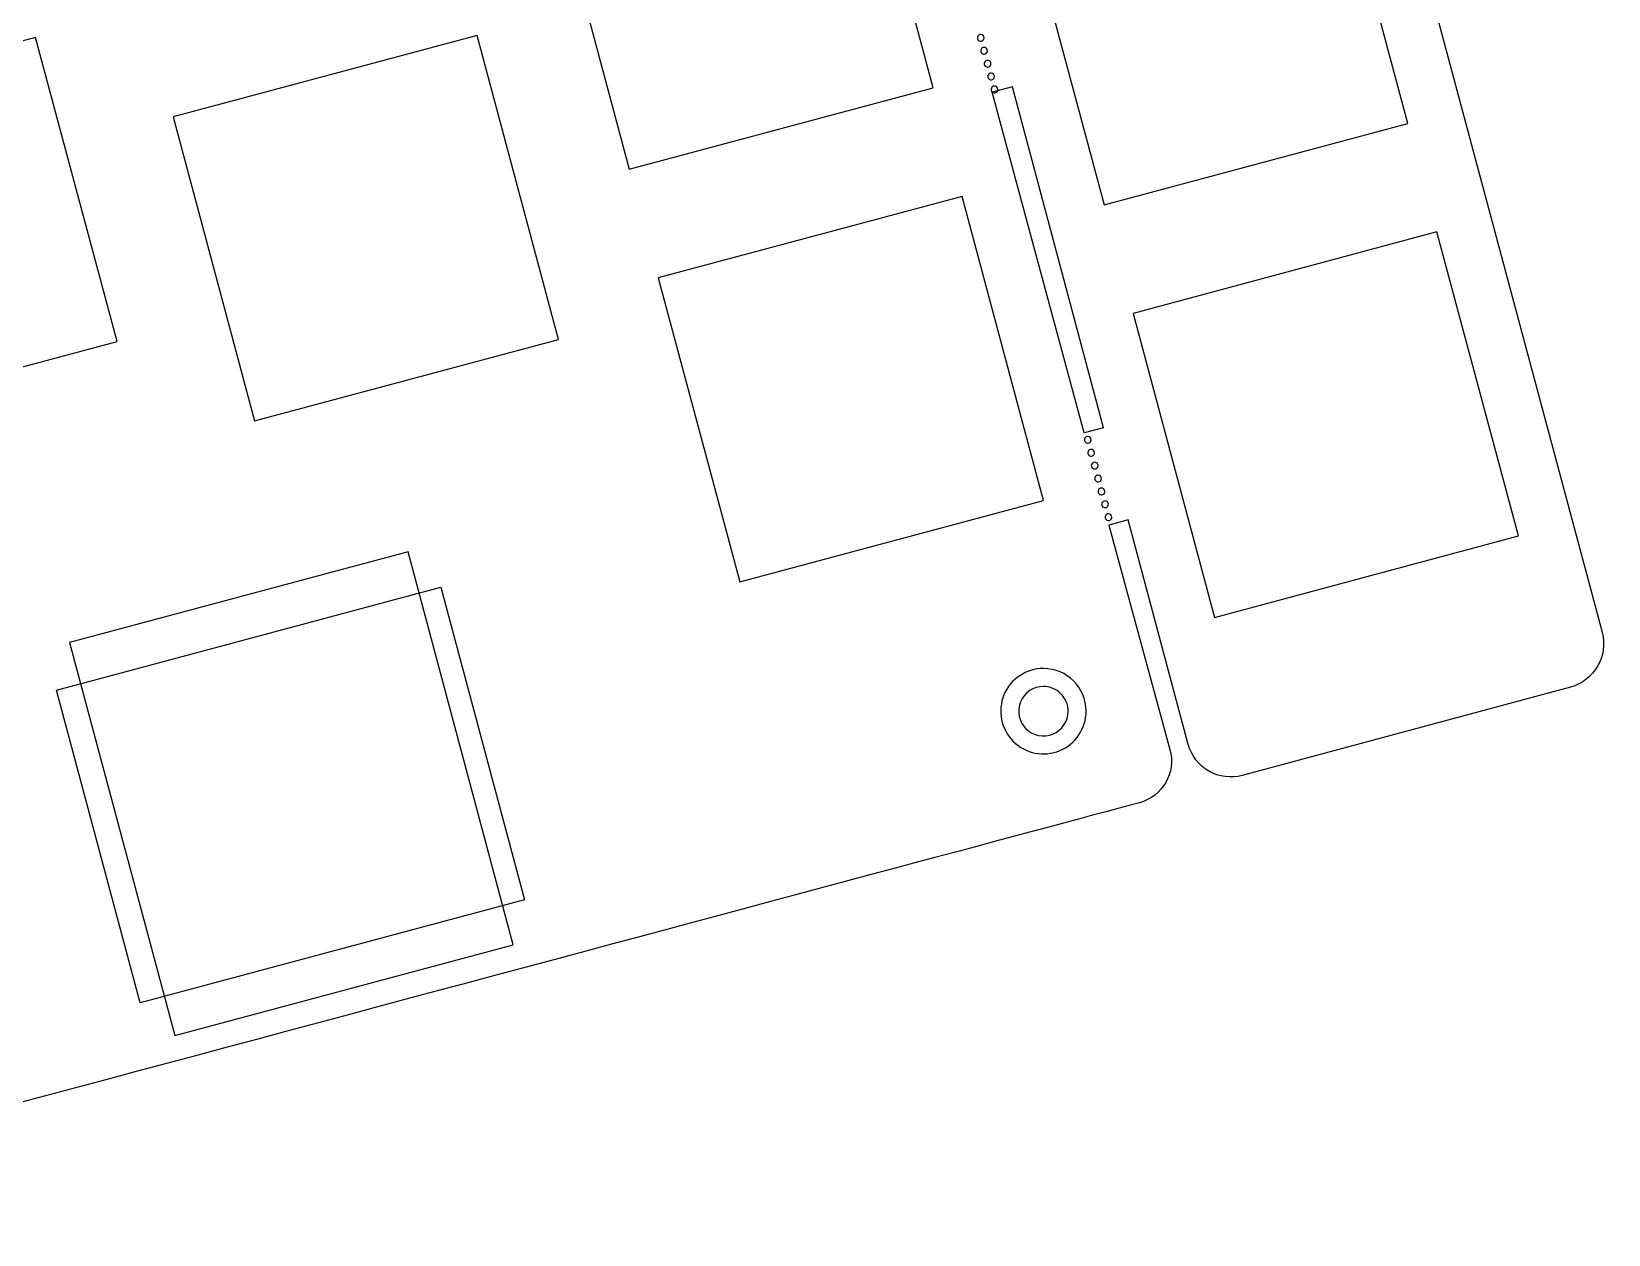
# Model space of a CAD drawing. Extents: x 0 to 291, y -112 to -1.
# Drawn here: x 221.1 to 291.3, y -93.2 to -39.7 of the extents above; entities that cross this region are included whole.
import ezdxf

# ---------------------------------------------------------------- set-up
doc = ezdxf.new("R2010")
doc.units = 0
doc.layers.get('0').update_dxf_attribs({"linetype": 'CONTINUOUS'})

msp = doc.modelspace()

# ---------------------------------------------------------------- linework, layer by layer
at = {"color": 7}
for points in [[(276.223046, -11.168674), (291.028249, -66.378744)], [(264.78962, -42.113356), (263.893, -42.353605)], [(267.985313, -57.506448), (263.893, -42.353605)], [(268.847207, -57.275507), (264.789616, -42.113361)], [(268.84721, -57.275499), (267.985314, -57.50645)], [(269.078184, -61.610812), (271.798699, -71.588138)], [(269.941436, -61.378434), (269.078859, -61.609555)], [(272.617037, -71.363274), (269.941782, -61.37967)], [(289.61984, -68.821206), (275.017387, -72.747687)]]:
    msp.add_lwpolyline(points, dxfattribs=at)
for points in [[(257.635085, -28.632753), (244.112148, -32.256214), (247.735608, -45.779151), (261.258545, -42.15569)], [(278.7653, -30.217853), (265.242363, -33.841314), (268.865824, -47.364251), (282.388761, -43.74079)], [(221.318204, -39.916743), (207.795267, -43.540204), (211.418728, -57.063141), (224.941665, -53.43968)], [(240.964852, -39.828816), (227.441915, -43.452277), (231.065376, -56.975214), (244.588313, -53.351753)], [(263.377894, -39.784457)], [(263.377894, -39.784458)], [(263.377894, -39.784458)], [(263.377894, -39.784458)], [(263.377894, -39.784458)], [(263.531567, -40.357974)], [(263.531567, -40.357975)], [(263.531567, -40.357975)], [(263.531567, -40.357975)], [(263.531567, -40.357975)], [(263.685241, -40.931491)], [(263.685241, -40.931492)], [(263.685241, -40.931492)], [(263.685241, -40.931492)], [(263.685241, -40.931492)], [(263.838915, -41.505009)], [(263.838915, -41.50501)], [(263.838915, -41.50501)], [(263.838915, -41.50501)], [(263.838915, -41.50501)], [(263.992588, -42.078526)], [(263.992588, -42.078527)], [(263.992588, -42.078527)], [(263.992588, -42.078527)], [(263.992588, -42.078527)], [(262.552646, -46.985316), (249.029709, -50.608776), (252.65317, -64.131713), (266.176107, -60.508253)], [(283.682852, -48.570402), (270.159915, -52.193862), (273.783375, -65.716799), (287.306312, -62.093339)], [(268.140538, -57.667389)], [(268.140538, -57.667389)], [(268.140538, -57.667389)], [(268.140538, -57.667389)], [(268.140538, -57.667389)], [(268.294211, -58.240906)], [(268.294211, -58.240906)], [(268.294211, -58.240906)], [(268.294211, -58.240906)], [(268.294211, -58.240906)], [(268.447885, -58.814424)], [(268.447885, -58.814424)], [(268.447885, -58.814424)], [(268.447885, -58.814424)], [(268.447885, -58.814424)], [(268.601558, -59.387941)], [(268.601558, -59.387941)], [(268.601558, -59.387941)], [(268.601558, -59.387941)], [(268.601558, -59.387941)], [(268.755232, -59.961458)], [(268.755232, -59.961458)], [(268.755232, -59.961458)], [(268.755232, -59.961458)], [(268.755232, -59.961458)], [(268.908906, -60.534976)], [(268.908906, -60.534976)], [(268.908906, -60.534976)], [(268.908906, -60.534976)], [(268.908906, -60.534976)], [(269.062579, -61.108493)], [(269.062579, -61.108493)], [(269.062579, -61.108493)], [(269.062579, -61.108493)], [(269.062579, -61.108493)], [(227.507729, -84.320352), (242.576146, -80.282783), (237.891529, -62.799556), (222.823113, -66.837125)], [(222.252352, -68.957082), (239.349208, -64.375993), (243.076196, -78.2853), (225.979339, -82.866389)], [(266.168893, -67.987492)], [(266.168893, -68.787491)]]:
    msp.add_lwpolyline(points, close=True, dxfattribs=at)
for points in [[(263.239312, -39.877055), (263.216095, -39.933106), (263.228929, -39.997623), (263.271828, -40.040523)], [(263.239312, -39.877055), (263.216095, -39.933106), (263.228928, -39.997623), (263.271828, -40.040523)], [(263.239312, -39.877055), (263.216095, -39.933106), (263.228929, -39.997623), (263.271828, -40.040523)], [(263.239312, -39.877055), (263.216095, -39.933106), (263.228929, -39.997623), (263.271828, -40.040523)], [(263.239312, -39.877055), (263.216095, -39.933106), (263.228929, -39.997623), (263.271828, -40.040523)], [(263.377894, -39.784457), (263.317224, -39.784457), (263.262529, -39.821004), (263.239312, -39.877055)], [(263.377894, -39.784458), (263.317225, -39.784458), (263.262529, -39.821004), (263.239312, -39.877055)], [(263.377894, -39.784458), (263.317225, -39.784458), (263.262529, -39.821004), (263.239312, -39.877055)], [(263.377894, -39.784458), (263.317225, -39.784458), (263.262529, -39.821004), (263.239312, -39.877055)], [(263.377894, -39.784458), (263.317225, -39.784458), (263.262529, -39.821004), (263.239312, -39.877055)], [(263.483959, -39.828391), (263.455829, -39.800261), (263.417676, -39.784457), (263.377894, -39.784457)], [(263.483959, -39.828392), (263.455829, -39.800261), (263.417676, -39.784458), (263.377894, -39.784458)], [(263.483959, -39.828392), (263.455829, -39.800261), (263.417676, -39.784458), (263.377894, -39.784458)], [(263.483959, -39.828392), (263.455829, -39.800261), (263.417676, -39.784458), (263.377894, -39.784458)], [(263.483959, -39.828392), (263.455829, -39.800261), (263.417676, -39.784458), (263.377894, -39.784458)], [(263.435296, -40.073038), (263.491347, -40.049821), (263.527893, -39.995126), (263.527893, -39.934457)], [(263.435296, -40.073039), (263.491347, -40.049822), (263.527893, -39.995126), (263.527893, -39.934457)], [(263.435296, -40.073038), (263.491347, -40.049821), (263.527893, -39.995126), (263.527893, -39.934457)], [(263.435296, -40.073038), (263.491347, -40.049821), (263.527893, -39.995126), (263.527893, -39.934457)], [(263.435296, -40.073038), (263.491347, -40.049821), (263.527893, -39.995126), (263.527893, -39.934457)], [(263.527893, -39.934457), (263.527893, -39.894675), (263.51209, -39.856522), (263.483959, -39.828391)], [(263.527893, -39.934457), (263.527893, -39.894675), (263.512089, -39.856522), (263.483959, -39.828392)], [(263.527893, -39.934457), (263.527893, -39.894675), (263.512089, -39.856522), (263.483959, -39.828392)], [(263.527893, -39.934457), (263.527893, -39.894675), (263.512089, -39.856522), (263.483959, -39.828392)], [(263.527893, -39.934457), (263.527893, -39.894675), (263.512089, -39.856522), (263.483959, -39.828392)], [(263.271828, -40.040523), (263.314728, -40.083422), (263.379245, -40.096255), (263.435296, -40.073038)], [(263.271828, -40.040523), (263.314727, -40.083423), (263.379245, -40.096256), (263.435296, -40.073039)], [(263.271828, -40.040523), (263.314728, -40.083422), (263.379245, -40.096255), (263.435296, -40.073038)], [(263.271828, -40.040523), (263.314728, -40.083422), (263.379245, -40.096255), (263.435296, -40.073038)], [(263.271828, -40.040523), (263.314728, -40.083422), (263.379245, -40.096255), (263.435296, -40.073038)], [(263.392986, -40.450572), (263.369769, -40.506623), (263.382602, -40.57114), (263.425502, -40.61404)], [(263.392986, -40.450572), (263.369769, -40.506623), (263.382602, -40.57114), (263.425502, -40.61404)], [(263.392986, -40.450572), (263.369769, -40.506623), (263.382602, -40.57114), (263.425502, -40.61404)], [(263.392986, -40.450572), (263.369769, -40.506623), (263.382602, -40.57114), (263.425502, -40.61404)], [(263.392986, -40.450572), (263.369769, -40.506623), (263.382602, -40.57114), (263.425502, -40.61404)], [(263.531567, -40.357974), (263.470898, -40.357974), (263.416203, -40.394521), (263.392986, -40.450572)], [(263.531567, -40.357975), (263.470898, -40.357975), (263.416203, -40.394521), (263.392986, -40.450572)], [(263.531567, -40.357975), (263.470898, -40.357975), (263.416203, -40.394521), (263.392986, -40.450572)], [(263.531567, -40.357975), (263.470898, -40.357975), (263.416203, -40.394521), (263.392986, -40.450572)], [(263.531567, -40.357975), (263.470898, -40.357975), (263.416203, -40.394521), (263.392986, -40.450572)], [(263.425502, -40.61404), (263.468401, -40.656939), (263.532919, -40.669772), (263.58897, -40.646555)], [(263.425502, -40.61404), (263.468401, -40.65694), (263.532919, -40.669773), (263.58897, -40.646556)], [(263.425502, -40.61404), (263.468401, -40.656939), (263.532919, -40.669772), (263.58897, -40.646555)], [(263.425502, -40.61404), (263.468401, -40.656939), (263.532919, -40.669772), (263.58897, -40.646555)], [(263.425502, -40.61404), (263.468401, -40.656939), (263.532919, -40.669772), (263.58897, -40.646555)], [(263.637633, -40.401908), (263.609503, -40.373778), (263.57135, -40.357974), (263.531567, -40.357974)], [(263.637633, -40.401909), (263.609502, -40.373778), (263.57135, -40.357975), (263.531567, -40.357975)], [(263.637633, -40.401909), (263.609502, -40.373778), (263.57135, -40.357975), (263.531567, -40.357975)], [(263.637633, -40.401909), (263.609502, -40.373778), (263.57135, -40.357975), (263.531567, -40.357975)], [(263.637633, -40.401909), (263.609502, -40.373778), (263.57135, -40.357975), (263.531567, -40.357975)], [(263.58897, -40.646555), (263.64502, -40.623338), (263.681567, -40.568643), (263.681567, -40.507974)], [(263.58897, -40.646556), (263.645021, -40.623339), (263.681567, -40.568643), (263.681567, -40.507974)], [(263.58897, -40.646555), (263.64502, -40.623338), (263.681567, -40.568643), (263.681567, -40.507974)], [(263.58897, -40.646555), (263.64502, -40.623338), (263.681567, -40.568643), (263.681567, -40.507974)], [(263.58897, -40.646555), (263.64502, -40.623338), (263.681567, -40.568643), (263.681567, -40.507974)], [(263.681567, -40.507974), (263.681567, -40.468192), (263.665764, -40.430039), (263.637633, -40.401908)], [(263.681567, -40.507974), (263.681567, -40.468192), (263.665763, -40.430039), (263.637633, -40.401909)], [(263.681567, -40.507974), (263.681567, -40.468192), (263.665763, -40.430039), (263.637633, -40.401909)], [(263.681567, -40.507974), (263.681567, -40.468192), (263.665763, -40.430039), (263.637633, -40.401909)], [(263.681567, -40.507974), (263.681567, -40.468192), (263.665763, -40.430039), (263.637633, -40.401909)], [(263.546659, -41.024089), (263.523442, -41.08014), (263.536276, -41.144657), (263.579175, -41.187557)], [(263.54666, -41.024089), (263.523443, -41.08014), (263.536276, -41.144657), (263.579176, -41.187557)], [(263.54666, -41.024089), (263.523443, -41.08014), (263.536276, -41.144657), (263.579176, -41.187557)], [(263.54666, -41.024089), (263.523443, -41.08014), (263.536276, -41.144657), (263.579176, -41.187557)], [(263.54666, -41.024089), (263.523443, -41.08014), (263.536276, -41.144657), (263.579176, -41.187557)], [(263.685241, -40.931491), (263.624572, -40.931491), (263.569876, -40.968038), (263.546659, -41.024089)], [(263.685241, -40.931492), (263.624572, -40.931492), (263.569877, -40.968038), (263.54666, -41.024089)], [(263.685241, -40.931492), (263.624572, -40.931492), (263.569877, -40.968038), (263.54666, -41.024089)], [(263.685241, -40.931492), (263.624572, -40.931492), (263.569877, -40.968038), (263.54666, -41.024089)], [(263.685241, -40.931492), (263.624572, -40.931492), (263.569877, -40.968038), (263.54666, -41.024089)], [(263.579175, -41.187557), (263.622075, -41.230457), (263.686592, -41.24329), (263.742643, -41.220073)], [(263.579176, -41.187557), (263.622075, -41.230456), (263.686592, -41.243289), (263.742643, -41.220072)], [(263.579176, -41.187557), (263.622075, -41.230456), (263.686592, -41.243289), (263.742643, -41.220072)], [(263.579176, -41.187557), (263.622075, -41.230456), (263.686592, -41.243289), (263.742643, -41.220072)], [(263.579176, -41.187557), (263.622075, -41.230456), (263.686592, -41.243289), (263.742643, -41.220072)], [(263.791307, -40.975425), (263.763176, -40.947295), (263.725023, -40.931491), (263.685241, -40.931491)], [(263.791307, -40.975426), (263.763176, -40.947295), (263.725023, -40.931492), (263.685241, -40.931492)], [(263.791307, -40.975426), (263.763176, -40.947295), (263.725023, -40.931492), (263.685241, -40.931492)], [(263.791307, -40.975426), (263.763176, -40.947295), (263.725023, -40.931492), (263.685241, -40.931492)], [(263.791307, -40.975426), (263.763176, -40.947295), (263.725023, -40.931492), (263.685241, -40.931492)], [(263.742643, -41.220072), (263.798694, -41.196855), (263.83524, -41.14216), (263.83524, -41.081491)], [(263.742643, -41.220073), (263.798695, -41.196856), (263.835241, -41.14216), (263.835241, -41.081491)], [(263.742643, -41.220072), (263.798694, -41.196855), (263.83524, -41.14216), (263.83524, -41.081491)], [(263.742643, -41.220072), (263.798694, -41.196855), (263.83524, -41.14216), (263.83524, -41.081491)], [(263.742643, -41.220072), (263.798694, -41.196855), (263.83524, -41.14216), (263.83524, -41.081491)], [(263.835241, -41.081491), (263.835241, -41.041709), (263.819437, -41.003556), (263.791307, -40.975425)], [(263.83524, -41.081491), (263.83524, -41.041709), (263.819437, -41.003556), (263.791307, -40.975426)], [(263.83524, -41.081491), (263.83524, -41.041709), (263.819437, -41.003556), (263.791307, -40.975426)], [(263.83524, -41.081491), (263.83524, -41.041709), (263.819437, -41.003556), (263.791307, -40.975426)], [(263.83524, -41.081491), (263.83524, -41.041709), (263.819437, -41.003556), (263.791307, -40.975426)], [(263.700333, -41.597607), (263.677116, -41.653658), (263.689949, -41.718175), (263.732849, -41.761075)], [(263.700334, -41.597607), (263.677117, -41.653658), (263.68995, -41.718175), (263.732849, -41.761075)], [(263.700334, -41.597607), (263.677117, -41.653658), (263.68995, -41.718175), (263.732849, -41.761075)], [(263.700334, -41.597607), (263.677117, -41.653658), (263.68995, -41.718175), (263.732849, -41.761075)], [(263.700334, -41.597607), (263.677117, -41.653658), (263.68995, -41.718175), (263.732849, -41.761075)], [(263.838915, -41.505009), (263.778246, -41.505009), (263.72355, -41.541556), (263.700333, -41.597607)], [(263.838915, -41.50501), (263.778246, -41.50501), (263.723551, -41.541556), (263.700334, -41.597607)], [(263.838915, -41.50501), (263.778246, -41.50501), (263.723551, -41.541556), (263.700334, -41.597607)], [(263.838915, -41.50501), (263.778246, -41.50501), (263.723551, -41.541556), (263.700334, -41.597607)], [(263.838915, -41.50501), (263.778246, -41.50501), (263.723551, -41.541556), (263.700334, -41.597607)], [(263.732849, -41.761075), (263.775749, -41.803974), (263.840266, -41.816807), (263.896317, -41.79359)], [(263.732849, -41.761075), (263.775749, -41.803975), (263.840266, -41.816808), (263.896317, -41.793591)], [(263.732849, -41.761075), (263.775749, -41.803974), (263.840266, -41.816807), (263.896317, -41.79359)], [(263.732849, -41.761075), (263.775749, -41.803974), (263.840266, -41.816807), (263.896317, -41.79359)], [(263.732849, -41.761075), (263.775749, -41.803974), (263.840266, -41.816807), (263.896317, -41.79359)], [(263.944981, -41.548943), (263.91685, -41.520813), (263.878697, -41.505009), (263.838915, -41.505009)], [(263.94498, -41.548944), (263.91685, -41.520813), (263.878697, -41.50501), (263.838915, -41.50501)], [(263.94498, -41.548944), (263.91685, -41.520813), (263.878697, -41.50501), (263.838915, -41.50501)], [(263.94498, -41.548944), (263.91685, -41.520813), (263.878697, -41.50501), (263.838915, -41.50501)], [(263.94498, -41.548944), (263.91685, -41.520813), (263.878697, -41.50501), (263.838915, -41.50501)], [(263.992588, -42.078526), (263.931918, -42.078526), (263.877223, -42.115073), (263.854006, -42.171124)], [(263.992588, -42.078527), (263.931918, -42.078527), (263.877223, -42.115073), (263.854006, -42.171124)], [(263.992588, -42.078527), (263.931918, -42.078527), (263.877223, -42.115073), (263.854006, -42.171124)], [(263.992588, -42.078527), (263.931918, -42.078527), (263.877223, -42.115073), (263.854006, -42.171124)], [(263.992588, -42.078527), (263.931918, -42.078527), (263.877223, -42.115073), (263.854006, -42.171124)], [(263.896317, -41.79359), (263.952368, -41.770373), (263.988914, -41.715678), (263.988914, -41.655009)], [(263.896317, -41.793591), (263.952368, -41.770374), (263.988915, -41.715678), (263.988915, -41.655009)], [(263.896317, -41.79359), (263.952368, -41.770373), (263.988914, -41.715678), (263.988914, -41.655009)], [(263.896317, -41.79359), (263.952368, -41.770373), (263.988914, -41.715678), (263.988914, -41.655009)], [(263.896317, -41.79359), (263.952368, -41.770373), (263.988914, -41.715678), (263.988914, -41.655009)], [(263.988914, -41.655009), (263.988914, -41.615227), (263.973111, -41.577074), (263.94498, -41.548944)], [(263.988914, -41.655009), (263.988914, -41.615227), (263.973111, -41.577074), (263.94498, -41.548944)], [(263.988914, -41.655009), (263.988914, -41.615227), (263.973111, -41.577074), (263.94498, -41.548944)], [(263.988914, -41.655009), (263.988914, -41.615227), (263.973111, -41.577074), (263.94498, -41.548944)], [(263.988915, -41.655009), (263.988915, -41.615227), (263.973111, -41.577074), (263.944981, -41.548943)], [(264.098653, -42.12246), (264.070523, -42.09433), (264.03237, -42.078526), (263.992588, -42.078526)], [(264.098653, -42.122461), (264.070523, -42.09433), (264.03237, -42.078527), (263.992588, -42.078527)], [(264.098653, -42.122461), (264.070523, -42.09433), (264.03237, -42.078527), (263.992588, -42.078527)], [(264.098653, -42.122461), (264.070523, -42.09433), (264.03237, -42.078527), (263.992588, -42.078527)], [(264.098653, -42.122461), (264.070523, -42.09433), (264.03237, -42.078527), (263.992588, -42.078527)], [(263.854006, -42.171124), (263.830789, -42.227175), (263.843623, -42.291692), (263.886522, -42.334592)], [(263.854006, -42.171124), (263.830789, -42.227175), (263.843622, -42.291692), (263.886522, -42.334592)], [(263.854006, -42.171124), (263.830789, -42.227175), (263.843623, -42.291692), (263.886522, -42.334592)], [(263.854006, -42.171124), (263.830789, -42.227175), (263.843623, -42.291692), (263.886522, -42.334592)], [(263.854006, -42.171124), (263.830789, -42.227175), (263.843623, -42.291692), (263.886522, -42.334592)], [(263.886522, -42.334592), (263.929422, -42.377491), (263.993939, -42.390324), (264.04999, -42.367107)], [(263.886522, -42.334592), (263.929421, -42.377492), (263.993939, -42.390325), (264.04999, -42.367108)], [(263.886522, -42.334592), (263.929422, -42.377491), (263.993939, -42.390324), (264.04999, -42.367107)], [(263.886522, -42.334592), (263.929422, -42.377491), (263.993939, -42.390324), (264.04999, -42.367107)], [(263.886522, -42.334592), (263.929422, -42.377491), (263.993939, -42.390324), (264.04999, -42.367107)], [(264.04999, -42.367107), (264.106041, -42.34389), (264.142587, -42.289195), (264.142587, -42.228526)], [(264.04999, -42.367108), (264.106041, -42.343891), (264.142587, -42.289195), (264.142587, -42.228526)], [(264.04999, -42.367107), (264.106041, -42.34389), (264.142587, -42.289195), (264.142587, -42.228526)], [(264.04999, -42.367107), (264.106041, -42.34389), (264.142587, -42.289195), (264.142587, -42.228526)], [(264.04999, -42.367107), (264.106041, -42.34389), (264.142587, -42.289195), (264.142587, -42.228526)], [(264.142587, -42.228526), (264.142587, -42.188744), (264.126784, -42.150591), (264.098653, -42.12246)], [(264.142587, -42.228526), (264.142587, -42.188744), (264.126783, -42.150591), (264.098653, -42.122461)], [(264.142587, -42.228526), (264.142587, -42.188744), (264.126783, -42.150591), (264.098653, -42.122461)], [(264.142587, -42.228526), (264.142587, -42.188744), (264.126783, -42.150591), (264.098653, -42.122461)], [(264.142587, -42.228526), (264.142587, -42.188744), (264.126783, -42.150591), (264.098653, -42.122461)], [(268.001956, -57.759986), (267.978739, -57.816037), (267.991573, -57.880555), (268.034472, -57.923454)], [(268.001957, -57.759986), (267.97874, -57.816037), (267.991573, -57.880554), (268.034473, -57.923454)], [(268.001957, -57.759986), (267.97874, -57.816037), (267.991573, -57.880554), (268.034473, -57.923454)], [(268.001957, -57.759986), (267.97874, -57.816037), (267.991573, -57.880554), (268.034473, -57.923454)], [(268.001957, -57.759986), (267.97874, -57.816037), (267.991573, -57.880554), (268.034473, -57.923454)], [(268.140538, -57.667389), (268.079869, -57.667389), (268.025174, -57.703935), (268.001956, -57.759986)], [(268.140538, -57.667389), (268.079869, -57.667389), (268.025174, -57.703935), (268.001957, -57.759986)], [(268.140538, -57.667389), (268.079869, -57.667389), (268.025174, -57.703935), (268.001957, -57.759986)], [(268.140538, -57.667389), (268.079869, -57.667389), (268.025174, -57.703935), (268.001957, -57.759986)], [(268.140538, -57.667389), (268.079869, -57.667389), (268.025174, -57.703935), (268.001957, -57.759986)], [(268.034472, -57.923454), (268.077372, -57.966354), (268.14189, -57.979187), (268.197941, -57.95597)], [(268.034473, -57.923454), (268.077372, -57.966353), (268.14189, -57.979187), (268.19794, -57.95597)], [(268.034473, -57.923454), (268.077372, -57.966353), (268.14189, -57.979187), (268.19794, -57.95597)], [(268.034473, -57.923454), (268.077372, -57.966353), (268.14189, -57.979187), (268.19794, -57.95597)], [(268.034473, -57.923454), (268.077372, -57.966353), (268.14189, -57.979187), (268.19794, -57.95597)], [(268.246604, -57.711323), (268.218473, -57.683193), (268.18032, -57.667389), (268.140538, -57.667389)], [(268.246604, -57.711323), (268.218474, -57.683192), (268.180321, -57.667389), (268.140538, -57.667389)], [(268.246604, -57.711323), (268.218473, -57.683193), (268.18032, -57.667389), (268.140538, -57.667389)], [(268.246604, -57.711323), (268.218473, -57.683193), (268.18032, -57.667389), (268.140538, -57.667389)], [(268.246604, -57.711323), (268.218473, -57.683193), (268.18032, -57.667389), (268.140538, -57.667389)], [(268.294211, -58.240906), (268.233542, -58.240906), (268.178846, -58.277452), (268.155629, -58.333503)], [(268.294211, -58.240906), (268.233542, -58.240906), (268.178847, -58.277452), (268.15563, -58.333503)], [(268.294211, -58.240906), (268.233542, -58.240906), (268.178847, -58.277452), (268.15563, -58.333503)], [(268.294211, -58.240906), (268.233542, -58.240906), (268.178847, -58.277452), (268.15563, -58.333503)], [(268.294211, -58.240906), (268.233542, -58.240906), (268.178847, -58.277452), (268.15563, -58.333503)], [(268.19794, -57.95597), (268.253991, -57.932753), (268.290537, -57.878057), (268.290537, -57.817388)], [(268.19794, -57.95597), (268.253991, -57.932753), (268.290537, -57.878057), (268.290537, -57.817388)], [(268.19794, -57.95597), (268.253991, -57.932753), (268.290537, -57.878057), (268.290537, -57.817388)], [(268.19794, -57.95597), (268.253991, -57.932753), (268.290537, -57.878057), (268.290537, -57.817388)], [(268.197941, -57.95597), (268.253992, -57.932753), (268.290538, -57.878058), (268.290538, -57.817388)], [(268.290537, -57.817388), (268.290537, -57.777606), (268.274734, -57.739453), (268.246604, -57.711323)], [(268.290538, -57.817388), (268.290538, -57.777606), (268.274734, -57.739453), (268.246604, -57.711323)], [(268.290537, -57.817388), (268.290537, -57.777606), (268.274734, -57.739453), (268.246604, -57.711323)], [(268.290537, -57.817388), (268.290537, -57.777606), (268.274734, -57.739453), (268.246604, -57.711323)], [(268.290537, -57.817388), (268.290537, -57.777606), (268.274734, -57.739453), (268.246604, -57.711323)], [(268.400276, -58.28484), (268.372146, -58.25671), (268.333993, -58.240906), (268.294211, -58.240906)], [(268.400277, -58.28484), (268.372146, -58.256709), (268.333993, -58.240906), (268.294211, -58.240906)], [(268.400276, -58.28484), (268.372146, -58.25671), (268.333993, -58.240906), (268.294211, -58.240906)], [(268.400276, -58.28484), (268.372146, -58.25671), (268.333993, -58.240906), (268.294211, -58.240906)], [(268.400276, -58.28484), (268.372146, -58.25671), (268.333993, -58.240906), (268.294211, -58.240906)], [(268.155629, -58.333503), (268.132412, -58.389554), (268.145245, -58.454072), (268.188145, -58.496971)], [(268.15563, -58.333503), (268.132413, -58.389554), (268.145246, -58.454071), (268.188145, -58.496971)], [(268.15563, -58.333503), (268.132413, -58.389554), (268.145246, -58.454071), (268.188145, -58.496971)], [(268.15563, -58.333503), (268.132413, -58.389554), (268.145246, -58.454071), (268.188145, -58.496971)], [(268.15563, -58.333503), (268.132413, -58.389554), (268.145246, -58.454071), (268.188145, -58.496971)], [(268.188145, -58.496971), (268.231045, -58.53987), (268.295562, -58.552704), (268.351613, -58.529487)], [(268.188145, -58.496971), (268.231045, -58.539871), (268.295562, -58.552704), (268.351613, -58.529487)], [(268.188145, -58.496971), (268.231045, -58.53987), (268.295562, -58.552704), (268.351613, -58.529487)], [(268.188145, -58.496971), (268.231045, -58.53987), (268.295562, -58.552704), (268.351613, -58.529487)], [(268.188145, -58.496971), (268.231045, -58.53987), (268.295562, -58.552704), (268.351613, -58.529487)], [(268.309303, -58.907021), (268.286086, -58.963072), (268.29892, -59.027589), (268.341819, -59.070489)], [(268.309303, -58.907021), (268.286086, -58.963072), (268.298919, -59.02759), (268.341819, -59.070489)], [(268.309303, -58.907021), (268.286086, -58.963072), (268.29892, -59.027589), (268.341819, -59.070489)], [(268.309303, -58.907021), (268.286086, -58.963072), (268.29892, -59.027589), (268.341819, -59.070489)], [(268.309303, -58.907021), (268.286086, -58.963072), (268.29892, -59.027589), (268.341819, -59.070489)], [(268.447885, -58.814424), (268.387216, -58.814424), (268.33252, -58.85097), (268.309303, -58.907021)], [(268.447885, -58.814424), (268.387215, -58.814424), (268.33252, -58.85097), (268.309303, -58.907021)], [(268.447885, -58.814424), (268.387216, -58.814424), (268.33252, -58.85097), (268.309303, -58.907021)], [(268.447885, -58.814424), (268.387216, -58.814424), (268.33252, -58.85097), (268.309303, -58.907021)], [(268.447885, -58.814424), (268.387216, -58.814424), (268.33252, -58.85097), (268.309303, -58.907021)], [(268.351613, -58.529487), (268.407664, -58.50627), (268.44421, -58.451574), (268.44421, -58.390905)], [(268.351613, -58.529487), (268.407664, -58.50627), (268.444211, -58.451575), (268.444211, -58.390905)], [(268.351613, -58.529487), (268.407664, -58.50627), (268.44421, -58.451574), (268.44421, -58.390905)], [(268.351613, -58.529487), (268.407664, -58.50627), (268.44421, -58.451574), (268.44421, -58.390905)], [(268.351613, -58.529487), (268.407664, -58.50627), (268.44421, -58.451574), (268.44421, -58.390905)], [(268.44421, -58.390905), (268.44421, -58.351123), (268.428407, -58.31297), (268.400276, -58.28484)], [(268.44421, -58.390905), (268.44421, -58.351123), (268.428407, -58.31297), (268.400276, -58.28484)], [(268.44421, -58.390905), (268.44421, -58.351123), (268.428407, -58.31297), (268.400276, -58.28484)], [(268.44421, -58.390905), (268.44421, -58.351123), (268.428407, -58.31297), (268.400276, -58.28484)], [(268.444211, -58.390905), (268.444211, -58.351123), (268.428407, -58.31297), (268.400277, -58.28484)], [(268.55395, -58.858358), (268.52582, -58.830228), (268.487667, -58.814424), (268.447885, -58.814424)], [(268.55395, -58.858358), (268.52582, -58.830227), (268.487667, -58.814424), (268.447885, -58.814424)], [(268.55395, -58.858358), (268.52582, -58.830228), (268.487667, -58.814424), (268.447885, -58.814424)], [(268.55395, -58.858358), (268.52582, -58.830228), (268.487667, -58.814424), (268.447885, -58.814424)], [(268.55395, -58.858358), (268.52582, -58.830228), (268.487667, -58.814424), (268.447885, -58.814424)], [(268.597884, -58.964423), (268.597884, -58.924641), (268.58208, -58.886488), (268.55395, -58.858358)], [(268.597884, -58.964423), (268.597884, -58.924641), (268.582081, -58.886488), (268.55395, -58.858358)], [(268.597884, -58.964423), (268.597884, -58.924641), (268.58208, -58.886488), (268.55395, -58.858358)], [(268.597884, -58.964423), (268.597884, -58.924641), (268.58208, -58.886488), (268.55395, -58.858358)], [(268.597884, -58.964423), (268.597884, -58.924641), (268.58208, -58.886488), (268.55395, -58.858358)], [(268.341819, -59.070489), (268.384719, -59.113388), (268.449236, -59.126222), (268.505287, -59.103005)], [(268.341819, -59.070489), (268.384718, -59.113389), (268.449236, -59.126222), (268.505287, -59.103005)], [(268.341819, -59.070489), (268.384719, -59.113388), (268.449236, -59.126222), (268.505287, -59.103005)], [(268.341819, -59.070489), (268.384719, -59.113388), (268.449236, -59.126222), (268.505287, -59.103005)], [(268.341819, -59.070489), (268.384719, -59.113388), (268.449236, -59.126222), (268.505287, -59.103005)], [(268.462977, -59.480538), (268.43976, -59.536589), (268.452593, -59.601106), (268.495493, -59.644006)], [(268.462977, -59.480538), (268.43976, -59.536589), (268.452593, -59.601107), (268.495493, -59.644006)], [(268.462977, -59.480538), (268.43976, -59.536589), (268.452593, -59.601106), (268.495493, -59.644006)], [(268.462977, -59.480538), (268.43976, -59.536589), (268.452593, -59.601106), (268.495493, -59.644006)], [(268.462977, -59.480538), (268.43976, -59.536589), (268.452593, -59.601106), (268.495493, -59.644006)], [(268.601558, -59.387941), (268.540889, -59.387941), (268.486194, -59.424487), (268.462977, -59.480538)], [(268.601558, -59.387941), (268.540889, -59.387941), (268.486194, -59.424487), (268.462977, -59.480538)], [(268.601558, -59.387941), (268.540889, -59.387941), (268.486194, -59.424487), (268.462977, -59.480538)], [(268.601558, -59.387941), (268.540889, -59.387941), (268.486194, -59.424487), (268.462977, -59.480538)], [(268.601558, -59.387941), (268.540889, -59.387941), (268.486194, -59.424487), (268.462977, -59.480538)], [(268.495493, -59.644006), (268.538392, -59.686905), (268.60291, -59.699739), (268.658961, -59.676522)], [(268.495493, -59.644006), (268.538392, -59.686906), (268.60291, -59.699739), (268.658961, -59.676522)], [(268.495493, -59.644006), (268.538392, -59.686905), (268.60291, -59.699739), (268.658961, -59.676522)], [(268.495493, -59.644006), (268.538392, -59.686905), (268.60291, -59.699739), (268.658961, -59.676522)], [(268.495493, -59.644006), (268.538392, -59.686905), (268.60291, -59.699739), (268.658961, -59.676522)], [(268.505287, -59.103005), (268.561338, -59.079788), (268.597884, -59.025092), (268.597884, -58.964423)], [(268.505287, -59.103005), (268.561338, -59.079788), (268.597884, -59.025093), (268.597884, -58.964423)], [(268.505287, -59.103005), (268.561338, -59.079788), (268.597884, -59.025092), (268.597884, -58.964423)], [(268.505287, -59.103005), (268.561338, -59.079788), (268.597884, -59.025092), (268.597884, -58.964423)], [(268.505287, -59.103005), (268.561338, -59.079788), (268.597884, -59.025092), (268.597884, -58.964423)], [(268.707624, -59.431875), (268.679493, -59.403745), (268.641341, -59.387941), (268.601558, -59.387941)], [(268.707624, -59.431875), (268.679494, -59.403744), (268.641341, -59.387941), (268.601558, -59.387941)], [(268.707624, -59.431875), (268.679493, -59.403745), (268.641341, -59.387941), (268.601558, -59.387941)], [(268.707624, -59.431875), (268.679493, -59.403745), (268.641341, -59.387941), (268.601558, -59.387941)], [(268.707624, -59.431875), (268.679493, -59.403745), (268.641341, -59.387941), (268.601558, -59.387941)], [(268.658961, -59.676522), (268.715011, -59.653305), (268.751558, -59.598609), (268.751558, -59.53794)], [(268.658961, -59.676522), (268.715012, -59.653305), (268.751558, -59.59861), (268.751558, -59.53794)], [(268.658961, -59.676522), (268.715011, -59.653305), (268.751558, -59.598609), (268.751558, -59.53794)], [(268.658961, -59.676522), (268.715011, -59.653305), (268.751558, -59.598609), (268.751558, -59.53794)], [(268.658961, -59.676522), (268.715011, -59.653305), (268.751558, -59.598609), (268.751558, -59.53794)], [(268.751558, -59.53794), (268.751558, -59.498158), (268.735754, -59.460005), (268.707624, -59.431875)], [(268.751558, -59.53794), (268.751558, -59.498158), (268.735755, -59.460005), (268.707624, -59.431875)], [(268.751558, -59.53794), (268.751558, -59.498158), (268.735754, -59.460005), (268.707624, -59.431875)], [(268.751558, -59.53794), (268.751558, -59.498158), (268.735754, -59.460005), (268.707624, -59.431875)], [(268.751558, -59.53794), (268.751558, -59.498158), (268.735754, -59.460005), (268.707624, -59.431875)], [(268.61665, -60.054055), (268.593433, -60.110106), (268.606267, -60.174624), (268.649166, -60.217523)], [(268.616651, -60.054055), (268.593434, -60.110106), (268.606267, -60.174623), (268.649167, -60.217523)], [(268.616651, -60.054055), (268.593434, -60.110106), (268.606267, -60.174623), (268.649167, -60.217523)], [(268.616651, -60.054055), (268.593434, -60.110106), (268.606267, -60.174623), (268.649167, -60.217523)], [(268.616651, -60.054055), (268.593434, -60.110106), (268.606267, -60.174623), (268.649167, -60.217523)], [(268.755232, -59.961458), (268.694563, -59.961458), (268.639867, -59.998004), (268.61665, -60.054055)], [(268.755232, -59.961458), (268.694563, -59.961458), (268.639868, -59.998004), (268.616651, -60.054055)], [(268.755232, -59.961458), (268.694563, -59.961458), (268.639868, -59.998004), (268.616651, -60.054055)], [(268.755232, -59.961458), (268.694563, -59.961458), (268.639868, -59.998004), (268.616651, -60.054055)], [(268.755232, -59.961458), (268.694563, -59.961458), (268.639868, -59.998004), (268.616651, -60.054055)], [(268.649166, -60.217523), (268.692066, -60.260423), (268.756583, -60.273256), (268.812634, -60.250039)], [(268.649167, -60.217523), (268.692066, -60.260422), (268.756583, -60.273256), (268.812634, -60.250039)], [(268.649167, -60.217523), (268.692066, -60.260422), (268.756583, -60.273256), (268.812634, -60.250039)], [(268.649167, -60.217523), (268.692066, -60.260422), (268.756583, -60.273256), (268.812634, -60.250039)], [(268.649167, -60.217523), (268.692066, -60.260422), (268.756583, -60.273256), (268.812634, -60.250039)], [(268.861298, -60.005392), (268.833167, -59.977262), (268.795014, -59.961458), (268.755232, -59.961458)], [(268.861298, -60.005392), (268.833167, -59.977261), (268.795014, -59.961458), (268.755232, -59.961458)], [(268.861298, -60.005392), (268.833167, -59.977262), (268.795014, -59.961458), (268.755232, -59.961458)], [(268.861298, -60.005392), (268.833167, -59.977262), (268.795014, -59.961458), (268.755232, -59.961458)], [(268.861298, -60.005392), (268.833167, -59.977262), (268.795014, -59.961458), (268.755232, -59.961458)], [(268.812634, -60.250039), (268.868685, -60.226822), (268.905231, -60.172126), (268.905231, -60.111457)], [(268.812634, -60.250039), (268.868686, -60.226822), (268.905232, -60.172127), (268.905232, -60.111457)], [(268.812634, -60.250039), (268.868685, -60.226822), (268.905231, -60.172126), (268.905231, -60.111457)], [(268.812634, -60.250039), (268.868685, -60.226822), (268.905231, -60.172126), (268.905231, -60.111457)], [(268.812634, -60.250039), (268.868685, -60.226822), (268.905231, -60.172126), (268.905231, -60.111457)], [(268.905231, -60.111457), (268.905231, -60.071675), (268.889428, -60.033522), (268.861298, -60.005392)], [(268.905232, -60.111457), (268.905232, -60.071675), (268.889428, -60.033522), (268.861298, -60.005392)], [(268.905231, -60.111457), (268.905231, -60.071675), (268.889428, -60.033522), (268.861298, -60.005392)], [(268.905231, -60.111457), (268.905231, -60.071675), (268.889428, -60.033522), (268.861298, -60.005392)], [(268.905231, -60.111457), (268.905231, -60.071675), (268.889428, -60.033522), (268.861298, -60.005392)], [(268.770324, -60.627573), (268.747107, -60.683624), (268.75994, -60.748142), (268.80284, -60.791041)], [(268.770325, -60.627573), (268.747108, -60.683624), (268.759941, -60.748141), (268.80284, -60.791041)], [(268.770325, -60.627573), (268.747108, -60.683624), (268.759941, -60.748141), (268.80284, -60.791041)], [(268.770325, -60.627573), (268.747108, -60.683624), (268.759941, -60.748141), (268.80284, -60.791041)], [(268.770325, -60.627573), (268.747108, -60.683624), (268.759941, -60.748141), (268.80284, -60.791041)], [(268.908906, -60.534976), (268.848237, -60.534976), (268.793541, -60.571522), (268.770324, -60.627573)], [(268.908906, -60.534976), (268.848237, -60.534976), (268.793542, -60.571522), (268.770325, -60.627573)], [(268.908906, -60.534976), (268.848237, -60.534976), (268.793542, -60.571522), (268.770325, -60.627573)], [(268.908906, -60.534976), (268.848237, -60.534976), (268.793542, -60.571522), (268.770325, -60.627573)], [(268.908906, -60.534976), (268.848237, -60.534976), (268.793542, -60.571522), (268.770325, -60.627573)], [(268.80284, -60.791041), (268.84574, -60.83394), (268.910257, -60.846774), (268.966308, -60.823557)], [(268.80284, -60.791041), (268.84574, -60.833941), (268.910257, -60.846774), (268.966308, -60.823557)], [(268.80284, -60.791041), (268.84574, -60.83394), (268.910257, -60.846774), (268.966308, -60.823557)], [(268.80284, -60.791041), (268.84574, -60.83394), (268.910257, -60.846774), (268.966308, -60.823557)], [(268.80284, -60.791041), (268.84574, -60.83394), (268.910257, -60.846774), (268.966308, -60.823557)], [(269.014971, -60.57891), (268.986841, -60.55078), (268.948688, -60.534976), (268.908906, -60.534976)], [(269.014972, -60.57891), (268.986841, -60.550779), (268.948688, -60.534976), (268.908906, -60.534976)], [(269.014971, -60.57891), (268.986841, -60.55078), (268.948688, -60.534976), (268.908906, -60.534976)], [(269.014971, -60.57891), (268.986841, -60.55078), (268.948688, -60.534976), (268.908906, -60.534976)], [(269.014971, -60.57891), (268.986841, -60.55078), (268.948688, -60.534976), (268.908906, -60.534976)], [(268.966308, -60.823557), (269.022359, -60.80034), (269.058905, -60.745644), (269.058905, -60.684975)], [(268.966308, -60.823557), (269.022359, -60.80034), (269.058906, -60.745645), (269.058906, -60.684975)], [(268.966308, -60.823557), (269.022359, -60.80034), (269.058905, -60.745644), (269.058905, -60.684975)], [(268.966308, -60.823557), (269.022359, -60.80034), (269.058905, -60.745644), (269.058905, -60.684975)], [(268.966308, -60.823557), (269.022359, -60.80034), (269.058905, -60.745644), (269.058905, -60.684975)], [(269.058905, -60.684975), (269.058905, -60.645193), (269.043102, -60.60704), (269.014971, -60.57891)], [(269.058905, -60.684975), (269.058905, -60.645193), (269.043102, -60.60704), (269.014971, -60.57891)], [(269.058905, -60.684975), (269.058905, -60.645193), (269.043102, -60.60704), (269.014971, -60.57891)], [(269.058905, -60.684975), (269.058905, -60.645193), (269.043102, -60.60704), (269.014971, -60.57891)], [(269.058906, -60.684975), (269.058906, -60.645193), (269.043102, -60.60704), (269.014972, -60.57891)], [(268.923997, -61.20109), (268.90078, -61.257141), (268.913614, -61.321658), (268.956513, -61.364558)], [(268.923997, -61.20109), (268.90078, -61.257141), (268.913613, -61.321659), (268.956513, -61.364558)], [(268.923997, -61.20109), (268.90078, -61.257141), (268.913614, -61.321658), (268.956513, -61.364558)], [(268.923997, -61.20109), (268.90078, -61.257141), (268.913614, -61.321658), (268.956513, -61.364558)], [(268.923997, -61.20109), (268.90078, -61.257141), (268.913614, -61.321658), (268.956513, -61.364558)], [(269.062579, -61.108493), (269.001909, -61.108493), (268.947214, -61.145039), (268.923997, -61.20109)], [(269.062579, -61.108493), (269.001909, -61.108493), (268.947214, -61.145039), (268.923997, -61.20109)], [(269.062579, -61.108493), (269.001909, -61.108493), (268.947214, -61.145039), (268.923997, -61.20109)], [(269.062579, -61.108493), (269.001909, -61.108493), (268.947214, -61.145039), (268.923997, -61.20109)], [(269.062579, -61.108493), (269.001909, -61.108493), (268.947214, -61.145039), (268.923997, -61.20109)], [(268.956513, -61.364558), (268.999413, -61.407457), (269.06393, -61.420291), (269.119981, -61.397074)], [(268.956513, -61.364558), (268.999412, -61.407458), (269.06393, -61.420291), (269.119981, -61.397074)], [(268.956513, -61.364558), (268.999413, -61.407457), (269.06393, -61.420291), (269.119981, -61.397074)], [(268.956513, -61.364558), (268.999413, -61.407457), (269.06393, -61.420291), (269.119981, -61.397074)], [(268.956513, -61.364558), (268.999413, -61.407457), (269.06393, -61.420291), (269.119981, -61.397074)], [(269.168644, -61.152427), (269.140514, -61.124297), (269.102361, -61.108493), (269.062579, -61.108493)], [(269.168644, -61.152427), (269.140514, -61.124296), (269.102361, -61.108493), (269.062579, -61.108493)], [(269.168644, -61.152427), (269.140514, -61.124297), (269.102361, -61.108493), (269.062579, -61.108493)], [(269.168644, -61.152427), (269.140514, -61.124297), (269.102361, -61.108493), (269.062579, -61.108493)], [(269.168644, -61.152427), (269.140514, -61.124297), (269.102361, -61.108493), (269.062579, -61.108493)], [(269.119981, -61.397074), (269.176032, -61.373857), (269.212578, -61.319161), (269.212578, -61.258492)], [(269.119981, -61.397074), (269.176032, -61.373857), (269.212578, -61.319162), (269.212578, -61.258492)], [(269.119981, -61.397074), (269.176032, -61.373857), (269.212578, -61.319161), (269.212578, -61.258492)], [(269.119981, -61.397074), (269.176032, -61.373857), (269.212578, -61.319161), (269.212578, -61.258492)], [(269.119981, -61.397074), (269.176032, -61.373857), (269.212578, -61.319161), (269.212578, -61.258492)], [(269.212578, -61.258492), (269.212578, -61.21871), (269.196774, -61.180557), (269.168644, -61.152427)], [(269.212578, -61.258492), (269.212578, -61.21871), (269.196775, -61.180557), (269.168644, -61.152427)], [(269.212578, -61.258492), (269.212578, -61.21871), (269.196774, -61.180557), (269.168644, -61.152427)], [(269.212578, -61.258492), (269.212578, -61.21871), (269.196774, -61.180557), (269.168644, -61.152427)], [(269.212578, -61.258492), (269.212578, -61.21871), (269.196774, -61.180557), (269.168644, -61.152427)], [(291.028249, -66.378744), (291.313386, -67.442069), (290.682978, -68.535338), (289.61984, -68.821206)], [(266.168893, -67.987492), (265.400416, -67.987492), (264.707608, -68.450412), (264.413525, -69.160392)], [(268.068889, -69.887489), (268.068889, -68.83815), (267.218232, -67.987492), (266.168893, -67.987492)], [(264.413525, -69.160392), (264.119441, -69.870372), (264.281997, -70.687594), (264.825392, -71.23099)], [(265.152627, -69.466538), (264.982368, -69.877579), (265.076479, -70.350708), (265.391077, -70.665305)], [(266.168893, -68.787491), (265.723985, -68.787491), (265.322886, -69.055497), (265.152627, -69.466538)], [(266.946709, -69.109673), (266.740419, -68.903383), (266.46063, -68.787491), (266.168893, -68.787491)], [(267.268891, -69.887489), (267.268891, -69.595751), (267.152998, -69.315963), (266.946709, -69.109673)], [(266.589844, -70.903755), (267.000885, -70.733496), (267.268891, -70.332397), (267.268891, -69.887489)], [(266.89599, -71.642857), (267.60597, -71.348774), (268.068889, -70.655966), (268.068889, -69.887489)], [(265.391077, -70.665305), (265.705674, -70.979902), (266.178803, -71.074014), (266.589844, -70.903755)], [(264.825392, -71.23099), (265.368787, -71.774385), (266.18601, -71.93694), (266.89599, -71.642857)], [(273.530315, -72.552914), (273.0801, -72.293251), (272.751557, -71.865292), (272.617037, -71.363274)], [(271.798699, -71.588138), (272.080561, -72.621884), (271.471957, -73.684116), (270.43937, -73.960763)], [(275.017387, -72.747687), (274.515484, -72.882634), (273.980521, -72.81258), (273.530315, -72.552914)], [(270.43937, -73.960763), (261.234096, -76.426849), (220.344175, -87.381557), (198.755881, -93.165169)]]:
    msp.add_open_spline(points, degree=3, dxfattribs=at)

doc.saveas('drawing.dxf')
